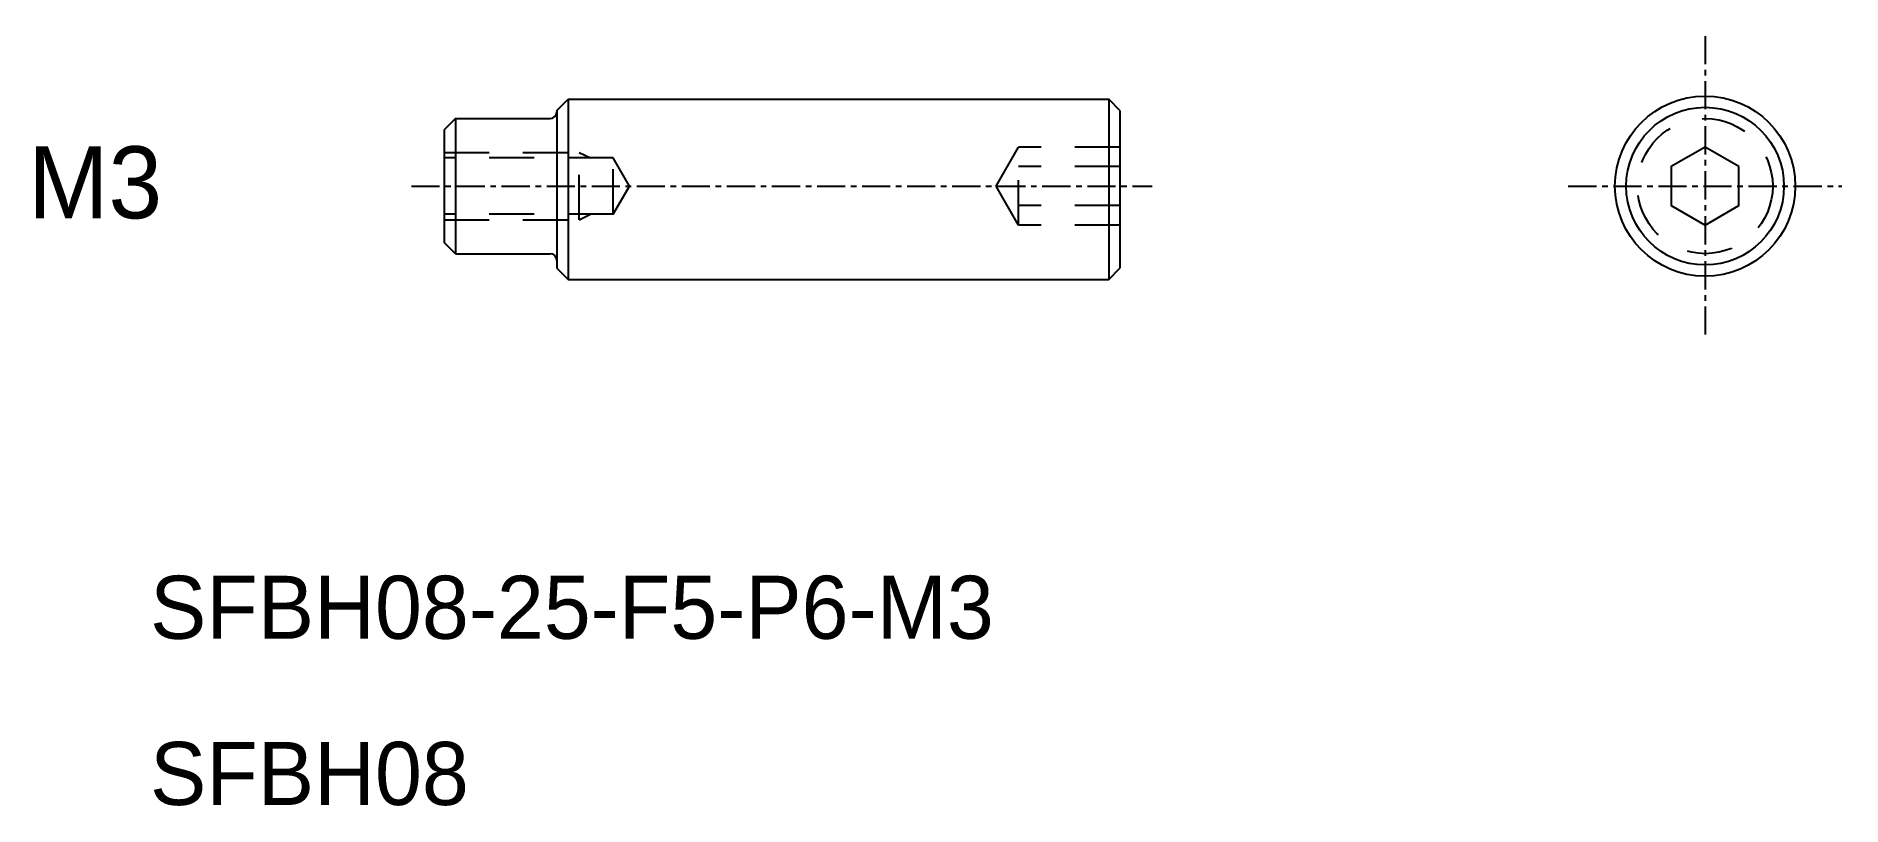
# Model space of a CAD drawing. Extents: x 120.5 to 200.7, y 93.2 to 127.4.
import ezdxf

# ---------------------------------------------------------------- set-up
doc = ezdxf.new("R2010")
doc.units = 0
doc.linetypes.add('CENTER', pattern=[2, 1.25, -0.25, 0.25, -0.25])
doc.linetypes.add('DASHED', pattern=[3.5, 2, -1.5])
doc.layers.get('0').update_dxf_attribs({"linetype": 'CONTINUOUS'})
doc.layers.add('CENTER', color=1, linetype='CENTER')

msp = doc.modelspace()

# ---------------------------------------------------------------- linework, layer by layer
at = {"color": 7, "linetype": 'CONTINUOUS'}
for p, q in [((143.626, 124.09), (144.126, 124.59)), ((144.126, 124.59), (168.126, 124.59)), ((144.126, 124.59), (144.126, 116.59)), ((168.126, 124.59), (168.126, 116.59)), ((168.626, 124.09), (168.126, 124.59)), ((139.126, 123.73), (138.626, 123.23)), ((139.126, 123.73), (143.326, 123.73)), ((139.126, 123.73), (139.126, 117.73)), ((143.626, 124.09), (143.626, 124.03)), ((143.626, 124.03), (143.626, 117.09)), ((168.626, 124.09), (168.626, 117.09)), ((138.626, 123.23), (138.626, 118.23)), ((139.126, 117.73), (138.626, 118.23)), ((139.126, 117.73), (143.326, 117.73)), ((143.626, 117.43), (143.626, 117.09)), ((143.626, 117.09), (144.126, 116.59)), ((168.126, 116.59), (168.626, 117.09)), ((144.126, 116.59), (168.126, 116.59))]:
    msp.add_line(p, q, dxfattribs=at)
for p, q in [((150.126, 124.59), (150.126, 124.59)), ((156.126, 124.59), (156.126, 124.59)), ((168.626, 122.48), (168.626, 122.48)), ((146.667, 121.042), (146.667, 121.042)), ((168.626, 120.73), (168.626, 120.73))]:
    msp.add_line(p, q)
at = {"color": 3, "linetype": 'DASHED'}
for p, q in [((138.626, 122.23), (144.626, 122.23)), ((146.126, 121.98), (138.626, 121.98)), ((144.626, 122.23), (145.126, 121.98)), ((144.626, 119.23), (144.626, 122.23)), ((146.848, 120.73), (146.126, 121.98)), ((146.126, 119.48), (146.126, 121.98)), ((163.126, 120.73), (164.126, 122.462)), ((168.626, 122.462), (164.126, 122.462)), ((164.126, 118.998), (164.126, 122.462)), ((168.626, 121.596), (164.126, 121.596)), ((146.126, 119.48), (146.848, 120.73)), ((164.126, 118.998), (163.126, 120.73)), ((146.126, 119.48), (138.626, 119.48)), ((144.626, 119.23), (145.126, 119.48)), ((168.626, 119.864), (164.126, 119.864)), ((138.626, 119.23), (144.626, 119.23)), ((168.626, 118.998), (164.126, 118.998))]:
    msp.add_line(p, q, dxfattribs=at)
at = {"color": 7, "linetype": 'CONTINUOUS'}
msp.add_lwpolyline([(196.1, 121.596), (194.6, 122.462), (193.1, 121.596), (193.1, 119.864), (194.6, 118.998), (196.1, 119.864)], close=True, dxfattribs=at)
for radius in [4, 3.5]:
    msp.add_circle((194.6, 120.73), radius, dxfattribs=at)
at = {"color": 3, "linetype": 'DASHED'}
msp.add_circle((194.6, 120.73), 3, dxfattribs=at)
at = {"color": 7, "linetype": 'CONTINUOUS'}
for centre, start, end in [((143.326, 124.03), 270, 0), ((143.326, 117.43), 0, 90)]:
    msp.add_arc(centre, 0.3, start, end, dxfattribs=at)
at = {"layer": 'CENTER', "color": 1, "linetype": 'CENTER'}
for p, q in [((194.6, 127.391), (194.6, 114.068)), ((137.178, 120.73), (170.051, 120.73)), ((188.528, 120.73), (200.671, 120.73))]:
    msp.add_line(p, q, dxfattribs=at)

# ---------------------------------------------------------------- texts
at = {"color": 7, "linetype": 'CONTINUOUS'}
for s, height, p in [('M3', 3.2, (120.164, 119.298)), ('SFBH08-25-F5-P6-M3', 2.8, (125.572, 100.629)), ('SFBH08', 2.8, (125.572, 93.25))]:
    msp.add_text(s, height=height, dxfattribs=at).set_placement(p)

doc.saveas('drawing.dxf')
